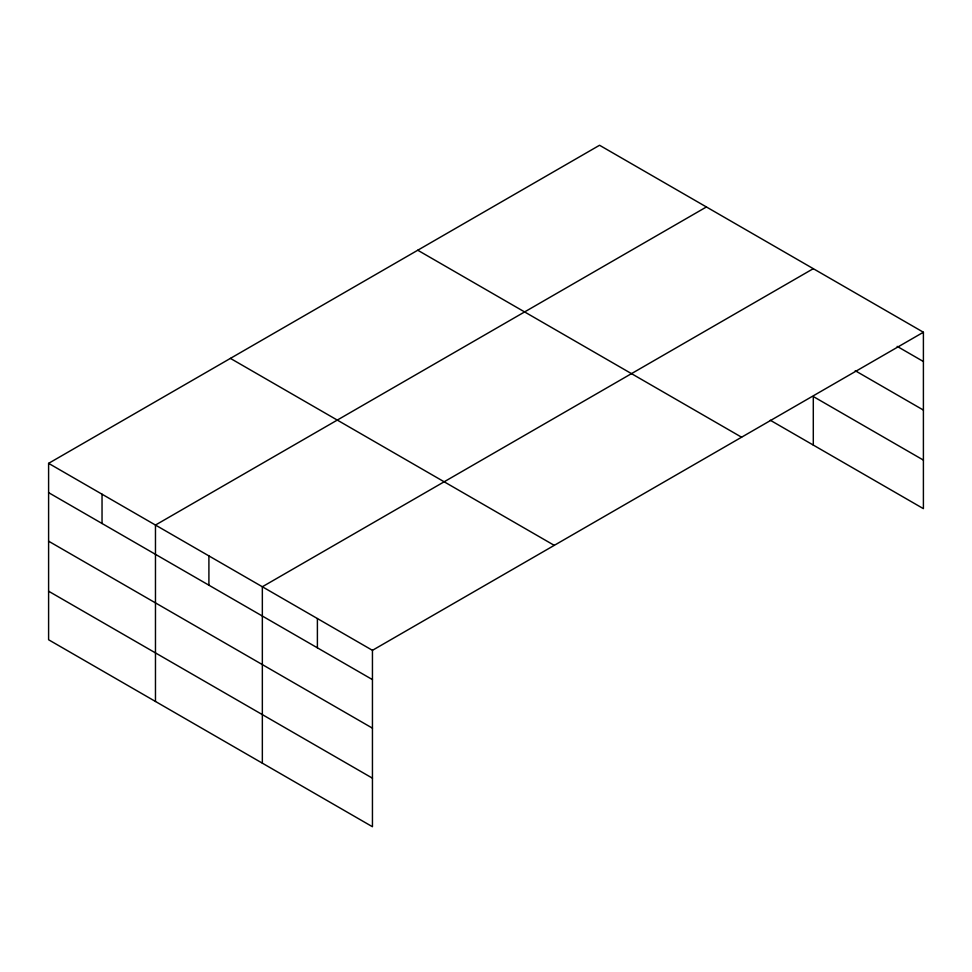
<?xml version="1.0" encoding="UTF-8"?>
<svg xmlns="http://www.w3.org/2000/svg" width="972" height="972" viewBox="0 0 972 972"><rect width="100%" height="100%" fill="white"/><g stroke="black" fill="none" stroke-linecap="round" stroke-linejoin="round"><path stroke-width="1.46" d="M770.286 420.244L923.4 508.648L923.4 332.242L599.554 145.265L48.6 463.352L48.6 639.758L372.446 826.735L372.446 650.329L48.6 463.352M706.425 206.963L155.471 525.05L155.471 701.468M813.297 268.673L262.343 586.76L262.343 763.166M372.446 650.329L923.4 332.242M897.18 346.384L923.4 361.523M855.239 370.721L923.4 410.075M923.4 460.096L813.297 396.527L813.297 445.079M417.741 250.229L741.587 437.206M230.413 358.389L554.259 545.353M48.6 492.634L372.446 679.61M48.6 541.185L372.446 728.162M48.6 591.207L372.446 778.183M317.394 618.544L317.394 647.826M208.907 555.911L208.907 585.193M102.036 494.201L102.036 523.483"/></g></svg>
